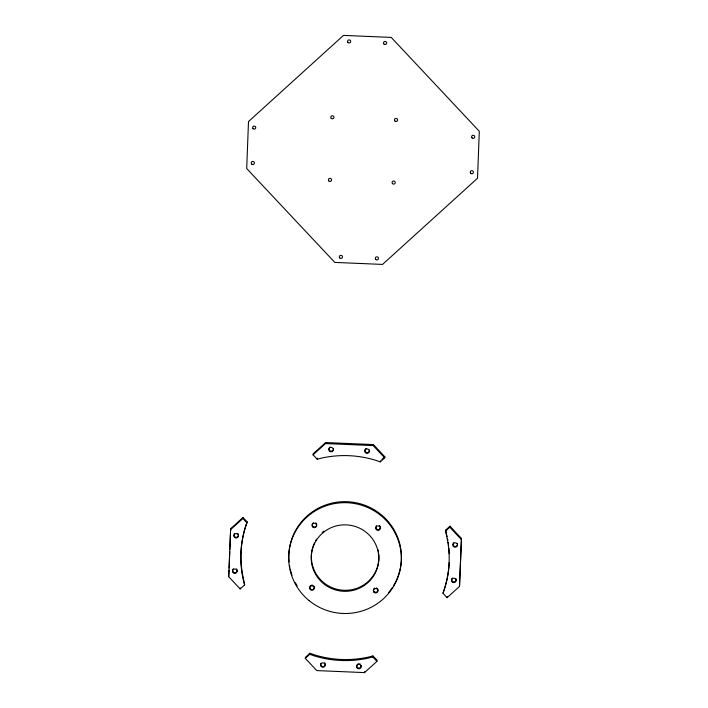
<?xml version="1.0" encoding="UTF-8"?>
<svg xmlns="http://www.w3.org/2000/svg" width="708" height="708" viewBox="0 0 708 708"><rect width="100%" height="100%" fill="white"/><g stroke="black" fill="none" stroke-linecap="round" stroke-linejoin="round"><path stroke-width="1.06" d="M228.693 576.71L230.64 528.717L243.03 517.477L247.154 521.876L245.437 527.345A104.235 102.456 8.9 0 0 243.41 580.356L244.632 584.923L240.18 588.959L228.693 576.71L229.056 570.223M229.144 568.046L229.764 551.656M229.852 549.47L230.436 534.177M230.56 530.903L230.64 528.717M459.501 586.436L461.457 538.443L449.961 526.194L445.518 530.23L446.571 535.823A104.235 102.456 8.9 0 1 444.544 588.826L442.987 593.277L447.111 597.676L459.501 586.436L461.457 538.443M230.481 529.743L242.871 518.504L243.03 517.477M240.18 588.959L240.339 587.932M244.632 584.923L243.57 579.33A104.235 102.456 8.9 0 1 245.596 526.327L247.154 521.876M313.06 454.819L313.219 453.793L325.609 442.553L373.364 444.562L384.851 456.81L384.692 457.828L380.24 461.873L375.718 460.306A104.235 102.456 8.9 0 0 321.821 458.041L317.193 459.218L313.06 454.819L325.45 443.58L325.609 442.553M317.193 459.218L317.352 458.191M305.29 658.343L305.449 657.316L309.9 653.28L314.432 654.838A104.235 102.456 8.9 0 0 368.319 657.112L372.957 655.935L377.081 660.334L376.921 661.361L364.531 672.6L316.777 670.591L305.29 658.343L309.741 654.307L309.9 653.28M384.692 457.828L373.204 445.589L373.364 444.562M380.24 461.873L380.4 460.846M364.531 672.6L364.7 671.573M376.921 661.361L372.797 656.962L372.957 655.935M445.359 531.257L449.801 527.221L449.961 526.194M442.987 593.277L444.712 587.799A104.235 102.456 8.9 0 0 449.226 562.409M447.111 597.676L447.27 596.649M381.886 459.501L384.851 456.81M372.797 656.962L368.16 658.139A104.235 102.456 8.9 0 1 314.264 655.865L309.741 654.307M325.45 443.58L373.204 445.589M449.801 527.221L461.297 539.461M242.871 518.504L246.995 522.902M445.518 530.23L446.491 533.885M446.73 534.797A104.235 102.456 8.9 0 1 447.146 536.673M447.527 538.549A104.235 102.456 8.9 0 1 447.872 540.443M448.182 542.337A104.235 102.456 8.9 0 1 448.571 545.187M448.89 548.045A104.235 102.456 8.9 0 1 449.27 553.789M289.076 561.94A56.339 55.383 8.9 0 1 357.752 503.131A56.339 55.383 8.9 0 1 393.321 586.02M392.338 587.552A56.339 55.383 8.9 0 1 388.515 592.64M297.183 585.843A56.339 55.383 8.9 0 1 295.36 582.684M292.032 575.206A56.339 55.383 8.9 0 1 290.245 569.099M289.864 567.329A56.339 55.383 8.9 0 1 289.545 565.542M378.798 554.143A33.807 33.232 8.9 0 1 339.486 589.808A33.807 33.232 8.9 0 1 314.44 543.045M315.432 541.098A33.807 33.232 8.9 0 1 316.538 539.231M322.175 532.575A33.807 33.232 8.9 0 1 323.839 531.159M378.099 549.842A33.807 33.232 8.9 0 1 378.514 551.983M369.399 449.952A2.257 2.212 8.9 0 1 366.824 452.616A2.257 2.212 8.9 0 1 365.293 449.244M365.664 448.801A2.257 2.212 8.9 0 1 366.151 448.474M333.424 448.438A2.257 2.212 8.9 0 1 330.848 451.102A2.257 2.212 8.9 0 1 329.317 447.73M329.689 447.288A2.257 2.212 8.9 0 1 330.176 446.952M238.454 534.611A2.257 2.212 8.9 0 1 235.596 537.204A2.257 2.212 8.9 0 1 234.729 533.451M237.915 533.593A2.257 2.212 8.9 0 1 238.251 534.062M236.561 568.975A2.257 2.212 8.9 0 1 236.437 572.099A2.257 2.212 8.9 0 1 233.259 571.967A2.257 2.212 8.9 0 1 233.374 568.834M324.653 662.847A2.257 2.212 8.9 0 1 324.671 665.847A2.257 2.212 8.9 0 1 321.644 666.104A2.257 2.212 8.9 0 1 321.096 663.157M361.169 665.378A2.257 2.212 8.9 0 1 358.602 668.042A2.257 2.212 8.9 0 1 357.071 664.67M357.921 663.9A2.257 2.212 8.9 0 1 358.478 663.697M359.637 663.75A2.257 2.212 8.9 0 1 360.177 663.989M455.934 578.675A2.257 2.212 8.9 0 1 454.155 581.905A2.257 2.212 8.9 0 1 451.793 579.029M452.031 578.507A2.257 2.212 8.9 0 1 452.412 578.064M457.288 543.284A2.257 2.212 8.9 0 1 455.501 546.523A2.257 2.212 8.9 0 1 453.138 543.647M453.385 543.125A2.257 2.212 8.9 0 1 453.757 542.682M380.125 526.398A2.257 2.212 8.9 0 1 379.355 529.292A2.257 2.212 8.9 0 1 376.355 528.77A2.257 2.212 8.9 0 1 376.603 525.787M379.329 525.548A2.257 2.212 8.9 0 1 379.78 525.92M377.939 589.56A2.257 2.212 8.9 0 1 375.364 592.224A2.257 2.212 8.9 0 1 373.833 588.852M374.213 588.41A2.257 2.212 8.9 0 1 374.691 588.082M376.408 587.932A2.257 2.212 8.9 0 1 376.939 588.171M377.391 588.543A2.257 2.212 8.9 0 1 377.736 589.021M316.449 523.716A2.257 2.212 8.9 0 1 315.511 526.708A2.257 2.212 8.9 0 1 312.467 525.761A2.257 2.212 8.9 0 1 313.405 522.778M315.662 522.867A2.257 2.212 8.9 0 1 316.113 523.239M313.724 585.861A2.257 2.212 8.9 0 1 313.6 588.994A2.257 2.212 8.9 0 1 310.414 588.861A2.257 2.212 8.9 0 1 310.538 585.728M311.016 585.401A2.257 2.212 8.9 0 1 312.732 585.25M248.499 121.564L246.703 168.539L334.796 262.411L382.55 264.42L477.519 178.257L479.307 131.29L391.223 37.409L343.469 35.4L248.499 121.564M375.727 259.429A1.575 1.549 8.9 0 0 378.391 258.845A1.575 1.549 8.9 0 0 376.532 256.871A1.575 1.549 8.9 0 0 375.727 259.429M339.751 257.916A1.575 1.549 8.9 0 0 342.415 257.331A1.575 1.549 8.9 0 0 340.557 255.358A1.575 1.549 8.9 0 0 339.751 257.916M251.659 164.044A1.575 1.549 8.9 0 0 254.322 163.459A1.575 1.549 8.9 0 0 252.464 161.477A1.575 1.549 8.9 0 0 251.659 164.044M253.013 128.661A1.575 1.549 8.9 0 0 255.676 128.077A1.575 1.549 8.9 0 0 253.818 126.095A1.575 1.549 8.9 0 0 253.013 128.661M347.973 42.489A1.575 1.549 8.9 0 0 350.637 41.905A1.575 1.549 8.9 0 0 348.787 39.922A1.575 1.549 8.9 0 0 347.973 42.489M383.948 44.002A1.575 1.549 8.9 0 0 386.612 43.418A1.575 1.549 8.9 0 0 384.754 41.445A1.575 1.549 8.9 0 0 383.948 44.002M472.041 137.883A1.575 1.549 8.9 0 0 474.705 137.299A1.575 1.549 8.9 0 0 472.847 135.317A1.575 1.549 8.9 0 0 472.041 137.883M470.696 173.265A1.575 1.549 8.9 0 0 473.36 172.681A1.575 1.549 8.9 0 0 471.501 170.699A1.575 1.549 8.9 0 0 470.696 173.265M328.822 180.929A1.575 1.549 8.9 0 0 331.486 180.345A1.575 1.549 8.9 0 0 329.627 178.372A1.575 1.549 8.9 0 0 328.822 180.929M331.211 118.307A1.575 1.549 8.9 0 0 333.875 117.723A1.575 1.549 8.9 0 0 332.017 115.749A1.575 1.549 8.9 0 0 331.211 118.307M394.887 120.988A1.575 1.549 8.9 0 0 397.551 120.404A1.575 1.549 8.9 0 0 395.692 118.431A1.575 1.549 8.9 0 0 394.887 120.988M392.498 183.611A1.575 1.549 8.9 0 0 395.153 183.027A1.575 1.549 8.9 0 0 393.303 181.053A1.575 1.549 8.9 0 0 392.498 183.611M452.182 581.888A2.257 2.212 8.9 0 0 455.987 581.056A2.257 2.212 8.9 0 0 453.332 578.232A2.257 2.212 8.9 0 0 452.182 581.888M453.536 546.505A2.257 2.212 8.9 0 0 457.333 545.673A2.257 2.212 8.9 0 0 454.686 542.85A2.257 2.212 8.9 0 0 453.536 546.505M309.051 600.561A56.339 55.383 8.9 0 0 400.516 567.666A56.339 55.383 8.9 0 0 325.406 506.043A56.339 55.383 8.9 0 0 309.051 600.561M323.432 583.569A33.807 33.232 8.9 0 0 378.302 563.834A33.807 33.232 8.9 0 0 333.238 526.858A33.807 33.232 8.9 0 0 323.432 583.569M376.373 529.619A2.257 2.212 8.9 0 0 380.178 528.779A2.257 2.212 8.9 0 0 377.523 525.955A2.257 2.212 8.9 0 0 376.373 529.619M373.983 592.242A2.257 2.212 8.9 0 0 377.789 591.401A2.257 2.212 8.9 0 0 375.134 588.578A2.257 2.212 8.9 0 0 373.983 592.242M312.697 526.938A2.257 2.212 8.9 0 0 316.503 526.097A2.257 2.212 8.9 0 0 313.848 523.274A2.257 2.212 8.9 0 0 312.697 526.938M310.308 589.56A2.257 2.212 8.9 0 0 314.113 588.72A2.257 2.212 8.9 0 0 311.458 585.897A2.257 2.212 8.9 0 0 310.308 589.56M321.237 666.547A2.257 2.212 8.9 0 0 325.043 665.706A2.257 2.212 8.9 0 0 322.388 662.883A2.257 2.212 8.9 0 0 321.237 666.547M357.213 668.06A2.257 2.212 8.9 0 0 361.018 667.228A2.257 2.212 8.9 0 0 358.363 664.396A2.257 2.212 8.9 0 0 357.213 668.06M234.498 537.284A2.257 2.212 8.9 0 0 238.304 536.452A2.257 2.212 8.9 0 0 235.649 533.62A2.257 2.212 8.9 0 0 234.498 537.284M233.144 572.666A2.257 2.212 8.9 0 0 236.95 571.834A2.257 2.212 8.9 0 0 234.295 569.002A2.257 2.212 8.9 0 0 233.144 572.666M365.443 452.633A2.257 2.212 8.9 0 0 369.24 451.793A2.257 2.212 8.9 0 0 366.594 448.969A2.257 2.212 8.9 0 0 365.443 452.633M329.468 451.12A2.257 2.212 8.9 0 0 333.273 450.279A2.257 2.212 8.9 0 0 330.618 447.456A2.257 2.212 8.9 0 0 329.468 451.12"/></g></svg>
